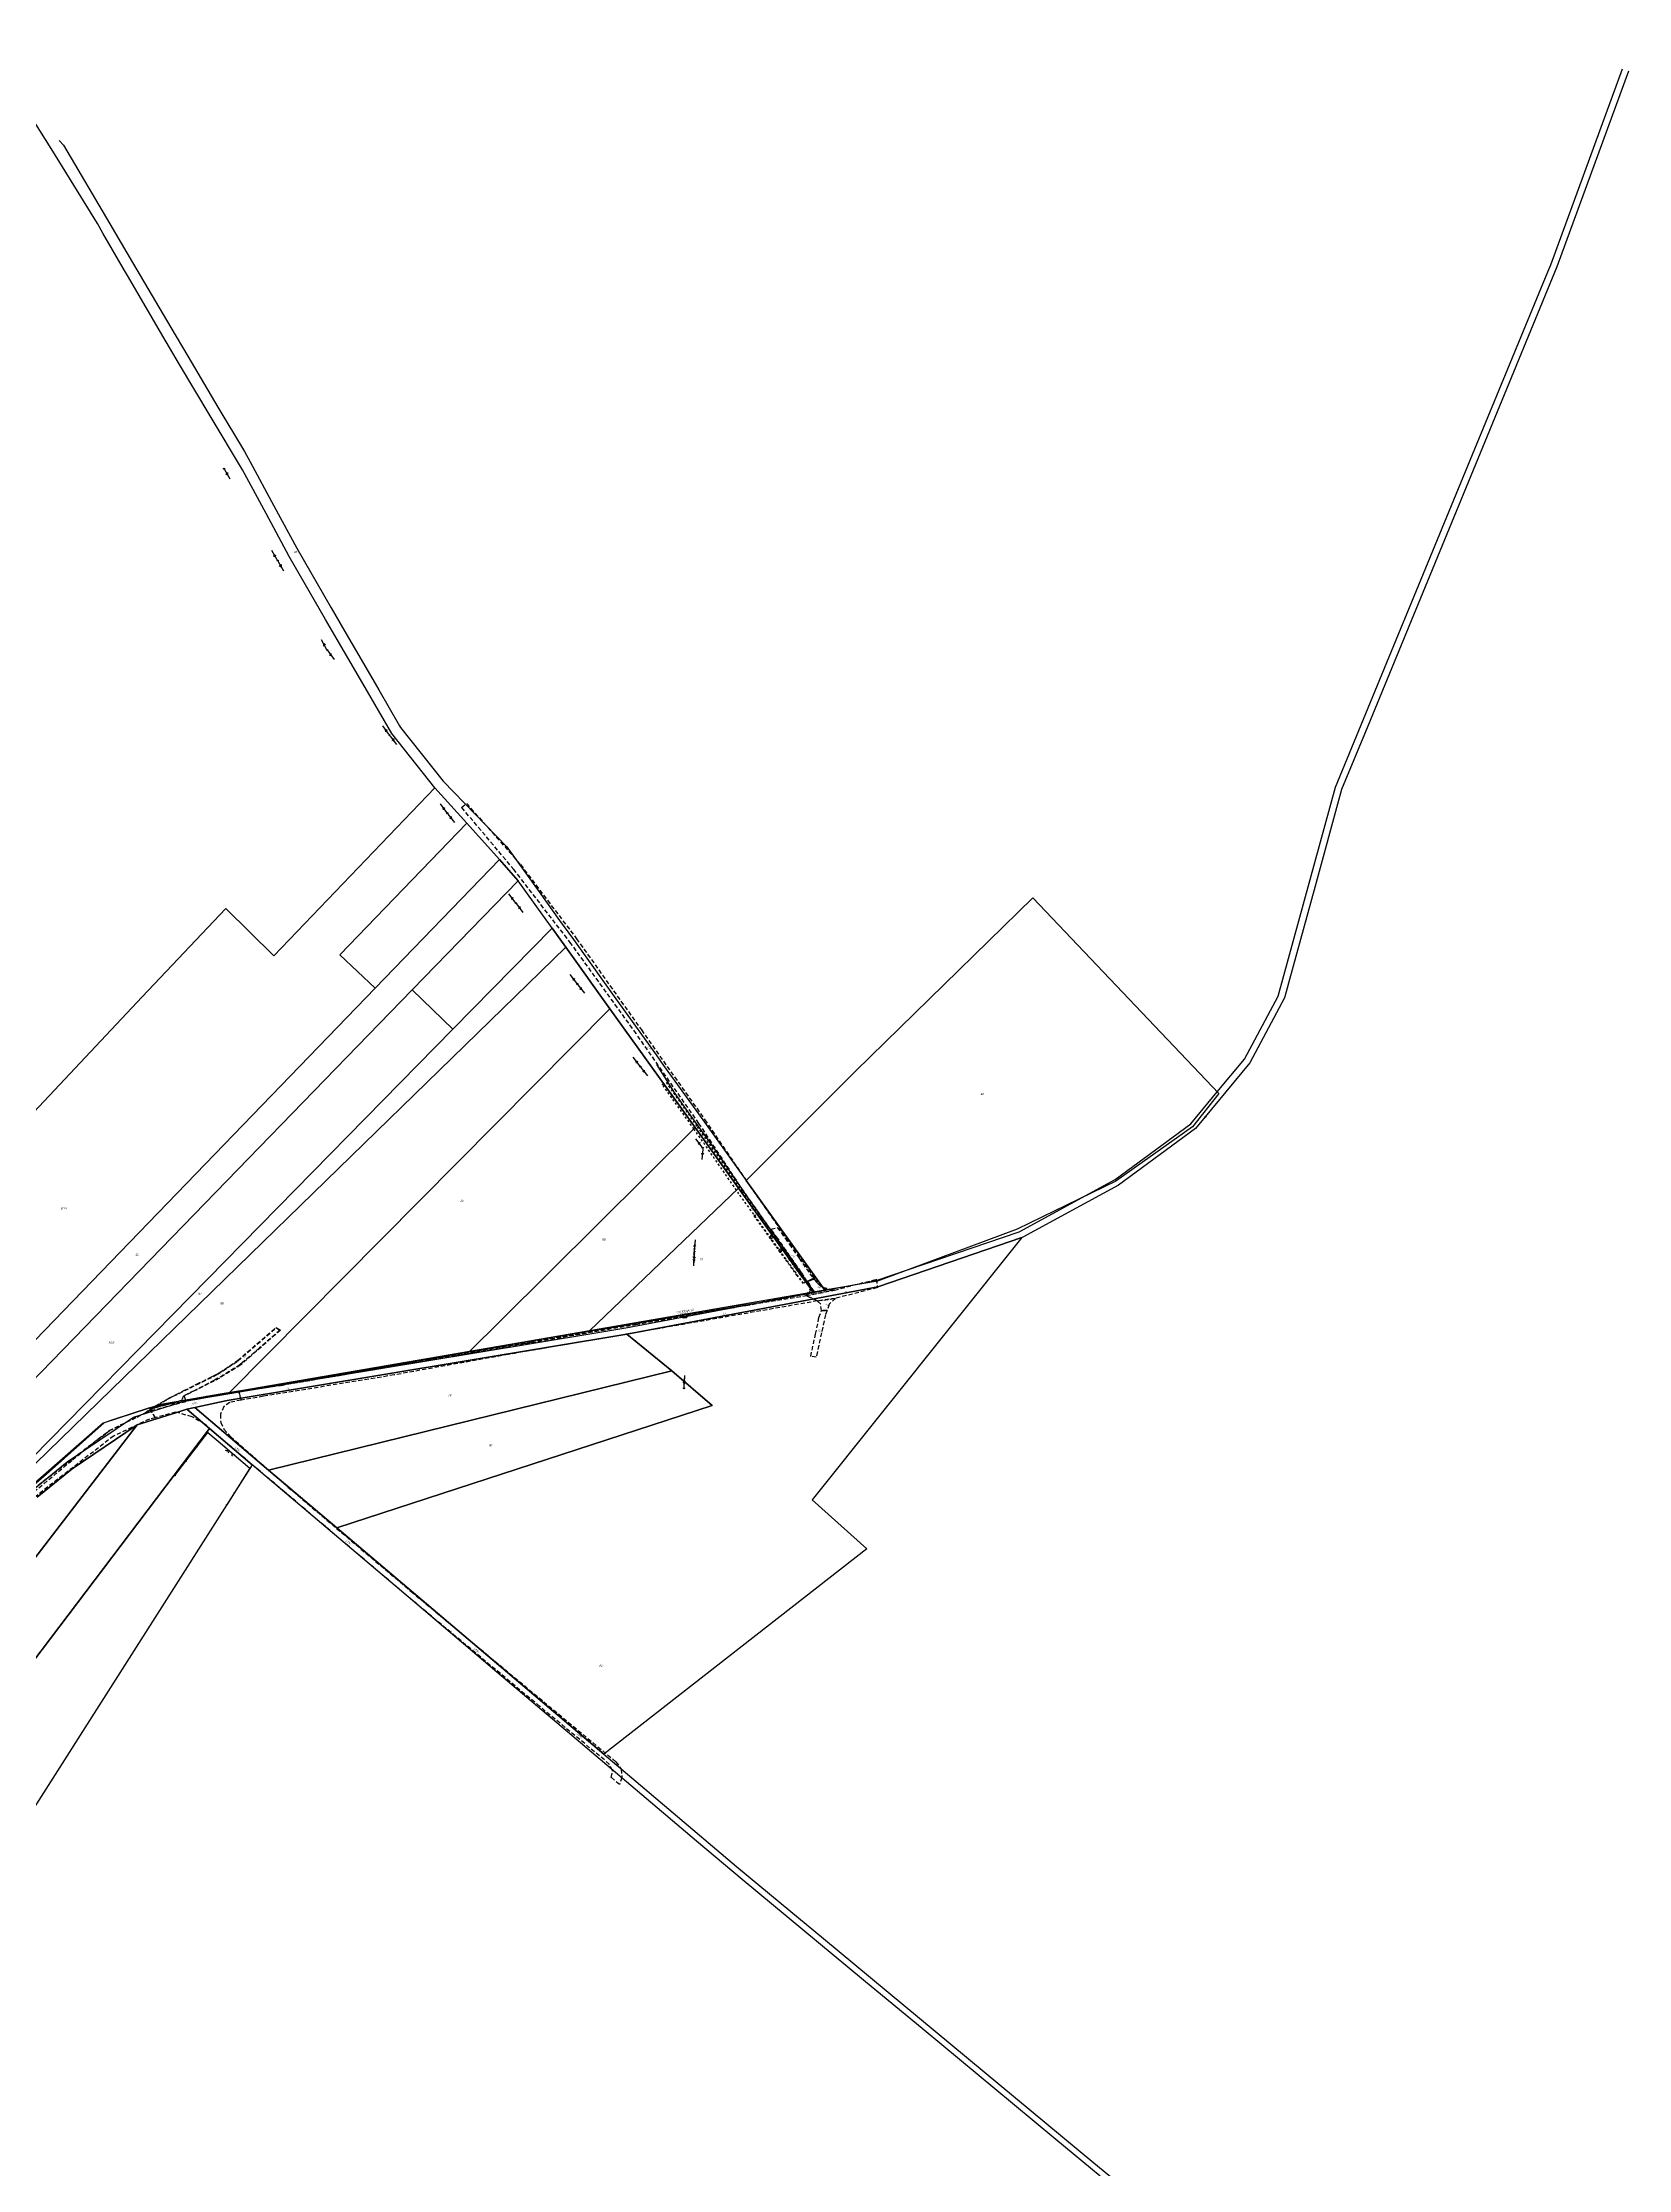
# Model space of a CAD drawing. Header units: metres. Extents: x 7542702 to 7555152, y 5804026 to 5815503.
# Drawn here: x 7548243 to 7548986, y 5806899 to 5807897 of the extents above; entities that cross this region are included whole.
import ezdxf
from ezdxf.enums import TextEntityAlignment as Align

# ---------------------------------------------------------------- set-up
doc = ezdxf.new("R2010")
doc.units = ezdxf.units.M
for name, pattern in [('4001', [0]), ('4002', [2, 1, -1]), ('4003', [3, 2, -1])]:
    doc.linetypes.add(name, pattern=pattern)
doc.layers.add('_STUDNIA_PROJEKTOWANA', color=30, linetype='Continuous', lineweight=30)
for name, color, linetype in [('Drogi', 135, 'Continuous'), ('Dzialki', 165, 'Continuous'), ('Linie_napowietrzne', 184, 'Continuous'), ('Ogrodzenia', 184, 'Continuous'), ('Projekty', 252, 'Continuous'), ('Roslinnosc', 104, 'Continuous'), ('SYSTEM', 250, 'Continuous'), ('Uz_Telekomunikacja', 252, 'Continuous'), ('Wody', 184, 'Continuous')]:
    doc.layers.add(name, color=color, linetype=linetype)
doc.styles.add('DYN_DIM', font='arial.ttf')
doc.styles.get("Standard").update_dxf_attribs({"font": 'arial.ttf'})

# ---------------------------------------------------------------- blocks, each defined once
blk = doc.blocks.new('1422')
at = {"layer": 'Roslinnosc', "color": 104, "linetype": 'Continuous'}
blk.add_circle((0, 0), 0.1, dxfattribs=at)
for centre, start, end in [((-0.71, 0.23), 102.5, 221.75), ((0, 0.75), 30.19, 149.77), ((0.71, 0.23), 318.3, 77.49), ((-0.44, -0.61), 174.33, 293.45), ((0.44, -0.61), 246.24, 5.74)]:
    blk.add_arc(centre, 0.75, start, end, dxfattribs=at)
blk = doc.blocks.new('1366')
at = {"layer": 'Linie_napowietrzne', "color": 184, "linetype": 'Continuous'}
for p, q in [((-1, 4.8), (0, 6.5)), ((0, 1), (0, 11)), ((1, 4.8), (0, 6.5))]:
    blk.add_line(p, q, dxfattribs=at)
blk = doc.blocks.new('1361')
at = {"layer": 'Linie_napowietrzne', "color": 184, "linetype": 'Continuous'}
blk.add_circle((0, 0), 0.5, dxfattribs=at)
blk = doc.blocks.new('2361')
at = {"layer": 'Linie_napowietrzne', "color": 184, "linetype": 'Continuous'}
for p, q in [((0, 0.66), (0, 1)), ((0, 0.33), (0, 0.6)), ((0, 0), (0, 0.3))]:
    blk.add_line(p, q, dxfattribs=at)
blk = doc.blocks.new('1756')
at = {"layer": 'Uz_Telekomunikacja', "color": 220, "linetype": 'Continuous'}
for radius in [0.16, 0.08]:
    blk.add_circle((0, 0), radius, dxfattribs=at)
blk = doc.blocks.new('2283')
at = {"layer": 'Ogrodzenia', "color": 184, "linetype": 'Continuous'}
blk.add_line((0, 0), (0, 1), dxfattribs=at)
blk = doc.blocks.new('1283')
at = {"layer": 'Ogrodzenia', "color": 184, "linetype": 'Continuous'}
for centre, start, end in [((0, 2), 270, 0), ((0, -2), 0, 90)]:
    blk.add_arc(centre, 2, start, end, dxfattribs=at)
blk = doc.blocks.new('2284')
at = {"layer": 'Ogrodzenia', "color": 184, "linetype": 'Continuous'}
blk.add_line((0, 0), (0, 1), dxfattribs=at)
blk = doc.blocks.new('1284')
at = {"layer": 'Ogrodzenia', "color": 184, "linetype": 'Continuous'}
blk.add_arc((0, 2), 2, 270, 0, dxfattribs=at)
blk = doc.blocks.new('1281')
at = {"layer": 'Ogrodzenia', "color": 184, "linetype": 'Continuous'}
for radius in [0.16, 0.24, 0.08]:
    blk.add_circle((0, 0), radius, dxfattribs=at)
blk = doc.blocks.new('1047')
at = {"layer": 'SYSTEM', "color": 250, "linetype": 'Continuous'}
blk.add_line((0, 1), (0, 11), dxfattribs=at)
blk = doc.blocks.new('1046')
at = {"layer": 'SYSTEM', "color": 250, "linetype": 'Continuous'}
for p, q in [((-1, 4.8), (0, 6.5)), ((0, 1), (0, 11)), ((1, 4.8), (0, 6.5))]:
    blk.add_line(p, q, dxfattribs=at)
blk = doc.blocks.new('STUDNIA_PROJEKTOWANA')
at = {"layer": '_STUDNIA_PROJEKTOWANA'}
blk.add_lwpolyline([(-0.8, -0.4), (-0.8, 0.4), (0.8, 0.4), (0.8, -0.4)], close=True, dxfattribs=at)
at = {"layer": '_STUDNIA_PROJEKTOWANA', "style": 'DYN_DIM'}
blk.add_text('STUDNIA', height=1, dxfattribs=at).set_placement((-3.45, 2.25))
for tag, flags, p in [('ODC_FUNKCJONALNY', 13, (0, 3.75)), ('TYP', 12, (0, 0.98)), ('DLUGOSC_ZAPASU', 12, (0, -1.68)), ('WSPOLRZEDNE', 12, (0, -4.65)), ('ADRES', 12, (0, -3.33))]:
    blk.add_attdef(tag, text='', height=1, dxfattribs=dict(at, flags=flags)).set_placement(p, align=Align.CENTER)
at = {"layer": '_STUDNIA_PROJEKTOWANA', "style": 'DYN_DIM', "flags": 12}
blk.add_attdef('NUMER', (3.17, 2.25), '', height=1, dxfattribs=at)

msp = doc.modelspace()

# ---------------------------------------------------------------- linework, layer by layer
at = {"layer": 'Drogi', "color": 8, "linetype": '4003'}
for p, q in [((7548439.07, 5807538.61, 135.39), (7548441.44, 5807540.46, 135.42)), ((7548463.58, 5807509.4, 135.81), (7548439.07, 5807538.61, 135.39)), ((7548441.44, 5807540.46, 135.42), (7548466.66, 5807511.75, 135.83)), ((7548466.66, 5807511.75, 135.83), (7548492.96, 5807476.99, 136.45)), ((7548490.35, 5807474.76, 136.48), (7548463.58, 5807509.4, 135.81)), ((7548520.94, 5807432.46, 137.24), (7548490.35, 5807474.76, 136.48)), ((7548492.96, 5807476.99, 136.45), (7548523.38, 5807434.19, 137.25)), ((7548550.37, 5807390.33, 137.71), (7548520.94, 5807432.46, 137.24)), ((7548523.38, 5807434.19, 137.25), (7548553.11, 5807392.03, 137.74)), ((7548553.11, 5807392.03, 137.74), (7548574.13, 5807361.12, 138.11)), ((7548571.28, 5807358.63, 138.11), (7548550.37, 5807390.33, 137.71)), ((7548601.15, 5807316.15, 138.34), (7548571.28, 5807358.63, 138.11)), ((7548574.13, 5807361.12, 138.11), (7548604.42, 5807317.86, 138.32)), ((7548584.13, 5807340.68), (7548587.14, 5807341.49)), ((7548587.14, 5807341.49), (7548590.79, 5807336.44)), ((7548587.39, 5807336.3), (7548584.13, 5807340.68)), ((7548593.08, 5807328.04), (7548587.39, 5807336.3)), ((7548590.79, 5807336.44), (7548592.84, 5807333.5)), ((7548592.84, 5807333.5), (7548597.4, 5807327.02)), ((7548598.36, 5807320.53), (7548593.08, 5807328.04)), ((7548597.4, 5807327.02), (7548602.41, 5807319.76)), ((7548601.15, 5807316.15), (7548598.36, 5807320.53)), ((7548600.73, 5807309.52), (7548602.73, 5807312.55)), ((7548613.92, 5807312.06, 138.41), (7548600.73, 5807309.52, 138.42)), ((7548600.73, 5807309.52), (7548613.92, 5807312.06)), ((7548613.92, 5807312.06), (7548600.73, 5807309.52)), ((7548604.42, 5807317.86, 138.32), (7548601.15, 5807316.15, 138.34)), ((7548601.15, 5807316.15, 138.34), (7548604.42, 5807317.86, 138.32)), ((7548604.5, 5807317.25), (7548601.15, 5807316.15)), ((7548601.15, 5807316.15), (7548604.5, 5807317.25)), ((7548601.24, 5807316.08), (7548601.15, 5807316.15, 138.34)), ((7548602.73, 5807312.55), (7548601.15, 5807316.15)), ((7548601.61, 5807315.75), (7548601.24, 5807316.08)), ((7548601.94, 5807315.37), (7548601.61, 5807315.75)), ((7548602.22, 5807314.96), (7548601.94, 5807315.37)), ((7548602.16, 5807310.89), (7548602.39, 5807311.33)), ((7548602.44, 5807314.51), (7548602.22, 5807314.96)), ((7548602.39, 5807311.33), (7548602.57, 5807311.8)), ((7548602.41, 5807319.76), (7548604.5, 5807317.25)), ((7548602.61, 5807314.04), (7548602.44, 5807314.51)), ((7548602.57, 5807311.8), (7548602.69, 5807312.28)), ((7548602.71, 5807313.55), (7548602.61, 5807314.04)), ((7548602.69, 5807312.28), (7548602.73, 5807312.55, 138.38)), ((7548602.75, 5807313.05), (7548602.71, 5807313.55)), ((7548602.73, 5807312.55, 138.38), (7548602.75, 5807313.05)), ((7548604.42, 5807317.86, 138.32), (7548604.5, 5807317.25, 138.34)), ((7548604.5, 5807317.25, 138.34), (7548604.55, 5807317.17)), ((7548604.5, 5807317.25), (7548608.5, 5807313.43)), ((7548604.55, 5807317.17), (7548604.6, 5807317.09)), ((7548604.6, 5807317.09), (7548604.66, 5807317)), ((7548604.66, 5807317), (7548604.71, 5807316.92)), ((7548604.71, 5807316.92), (7548604.77, 5807316.84)), ((7548604.77, 5807316.84), (7548604.82, 5807316.75)), ((7548604.82, 5807316.75), (7548604.88, 5807316.67)), ((7548604.88, 5807316.67), (7548604.94, 5807316.59)), ((7548604.94, 5807316.59), (7548605, 5807316.51)), ((7548605, 5807316.51), (7548605.06, 5807316.43)), ((7548605.06, 5807316.43), (7548605.12, 5807316.35)), ((7548605.12, 5807316.35), (7548605.18, 5807316.27)), ((7548605.18, 5807316.27), (7548605.24, 5807316.19)), ((7548605.24, 5807316.19), (7548605.3, 5807316.11)), ((7548605.3, 5807316.11), (7548605.37, 5807316.04)), ((7548605.37, 5807316.04), (7548605.43, 5807315.96)), ((7548605.43, 5807315.96), (7548605.5, 5807315.88)), ((7548605.5, 5807315.88), (7548605.56, 5807315.81)), ((7548605.56, 5807315.81), (7548605.63, 5807315.73)), ((7548605.63, 5807315.73), (7548605.69, 5807315.66)), ((7548605.69, 5807315.66), (7548605.76, 5807315.58)), ((7548605.76, 5807315.58), (7548605.83, 5807315.51)), ((7548605.83, 5807315.51), (7548605.9, 5807315.44)), ((7548605.9, 5807315.44), (7548605.97, 5807315.36)), ((7548605.97, 5807315.36), (7548606.04, 5807315.29)), ((7548606.04, 5807315.29), (7548606.11, 5807315.22)), ((7548606.11, 5807315.22), (7548606.18, 5807315.15)), ((7548606.18, 5807315.15), (7548606.25, 5807315.08)), ((7548606.25, 5807315.08), (7548606.32, 5807315.01)), ((7548606.32, 5807315.01), (7548606.4, 5807314.95)), ((7548606.4, 5807314.95), (7548606.47, 5807314.88)), ((7548606.47, 5807314.88), (7548606.54, 5807314.81)), ((7548606.54, 5807314.81), (7548606.62, 5807314.74)), ((7548606.62, 5807314.74), (7548606.7, 5807314.68)), ((7548606.7, 5807314.68), (7548606.77, 5807314.62)), ((7548606.77, 5807314.62), (7548606.85, 5807314.55)), ((7548606.85, 5807314.55), (7548606.93, 5807314.49)), ((7548606.93, 5807314.49), (7548607, 5807314.42)), ((7548607, 5807314.42), (7548607.08, 5807314.36)), ((7548607.08, 5807314.36), (7548607.16, 5807314.3)), ((7548607.16, 5807314.3), (7548607.24, 5807314.24)), ((7548607.24, 5807314.24), (7548607.32, 5807314.18)), ((7548607.32, 5807314.18), (7548607.4, 5807314.12)), ((7548607.4, 5807314.12), (7548607.48, 5807314.06)), ((7548607.48, 5807314.06), (7548607.57, 5807314.01)), ((7548607.57, 5807314.01), (7548607.65, 5807313.95)), ((7548607.65, 5807313.95), (7548607.73, 5807313.9)), ((7548607.73, 5807313.9), (7548607.81, 5807313.84)), ((7548607.81, 5807313.84), (7548607.9, 5807313.78)), ((7548607.9, 5807313.78), (7548607.98, 5807313.73)), ((7548607.98, 5807313.73), (7548608.07, 5807313.68)), ((7548608.07, 5807313.68), (7548608.15, 5807313.63)), ((7548608.15, 5807313.63), (7548608.24, 5807313.58)), ((7548608.24, 5807313.58), (7548608.32, 5807313.52)), ((7548608.32, 5807313.52), (7548608.41, 5807313.48)), ((7548608.41, 5807313.48), (7548608.5, 5807313.43, 138.33)), ((7548608.5, 5807313.43, 138.33), (7548608.54, 5807313.4)), ((7548608.5, 5807313.43), (7548613.92, 5807312.06)), ((7548608.54, 5807313.4), (7548608.63, 5807313.35)), ((7548608.63, 5807313.35), (7548608.72, 5807313.31)), ((7548608.72, 5807313.31), (7548608.81, 5807313.26)), ((7548608.81, 5807313.26), (7548608.9, 5807313.22)), ((7548608.9, 5807313.22), (7548608.99, 5807313.17)), ((7548608.99, 5807313.17), (7548609.08, 5807313.13)), ((7548609.08, 5807313.13), (7548609.17, 5807313.08)), ((7548609.17, 5807313.08), (7548609.26, 5807313.04)), ((7548609.26, 5807313.04), (7548609.35, 5807313)), ((7548609.35, 5807313), (7548609.44, 5807312.96)), ((7548609.44, 5807312.96), (7548609.53, 5807312.92)), ((7548609.53, 5807312.92), (7548609.63, 5807312.88)), ((7548609.63, 5807312.88), (7548609.72, 5807312.84)), ((7548609.72, 5807312.84), (7548609.81, 5807312.81)), ((7548609.81, 5807312.81), (7548609.9, 5807312.77)), ((7548609.9, 5807312.77), (7548610, 5807312.74)), ((7548610, 5807312.74), (7548610.09, 5807312.7)), ((7548610.09, 5807312.7), (7548610.19, 5807312.67)), ((7548610.19, 5807312.67), (7548610.28, 5807312.64)), ((7548610.28, 5807312.64), (7548610.38, 5807312.6)), ((7548610.38, 5807312.6), (7548610.47, 5807312.57)), ((7548610.47, 5807312.57), (7548610.57, 5807312.54)), ((7548610.57, 5807312.54), (7548610.66, 5807312.51)), ((7548610.66, 5807312.51), (7548610.76, 5807312.49)), ((7548610.76, 5807312.49), (7548610.85, 5807312.46)), ((7548610.85, 5807312.46), (7548610.95, 5807312.43)), ((7548610.95, 5807312.43), (7548611.05, 5807312.41)), ((7548611.05, 5807312.41), (7548611.14, 5807312.38)), ((7548611.14, 5807312.38), (7548611.24, 5807312.36)), ((7548611.24, 5807312.36), (7548611.34, 5807312.34)), ((7548611.34, 5807312.34), (7548611.44, 5807312.31)), ((7548611.44, 5807312.31), (7548611.53, 5807312.29)), ((7548611.53, 5807312.29), (7548611.63, 5807312.27)), ((7548611.63, 5807312.27), (7548611.73, 5807312.25)), ((7548611.73, 5807312.25), (7548611.83, 5807312.23)), ((7548611.83, 5807312.23), (7548611.93, 5807312.22)), ((7548611.93, 5807312.22), (7548612.02, 5807312.2)), ((7548612.02, 5807312.2), (7548612.12, 5807312.18)), ((7548612.12, 5807312.18), (7548612.22, 5807312.17)), ((7548612.22, 5807312.17), (7548612.32, 5807312.15)), ((7548612.32, 5807312.15), (7548612.42, 5807312.14)), ((7548612.42, 5807312.14), (7548612.52, 5807312.13)), ((7548612.52, 5807312.13), (7548612.62, 5807312.12)), ((7548612.62, 5807312.12), (7548612.72, 5807312.11)), ((7548612.72, 5807312.11), (7548612.82, 5807312.1)), ((7548612.82, 5807312.1), (7548612.92, 5807312.09)), ((7548612.92, 5807312.09), (7548613.02, 5807312.08)), ((7548613.02, 5807312.08), (7548613.12, 5807312.08)), ((7548613.12, 5807312.08), (7548613.22, 5807312.07)), ((7548613.22, 5807312.07), (7548613.32, 5807312.06)), ((7548613.32, 5807312.06), (7548613.42, 5807312.06)), ((7548613.42, 5807312.06), (7548613.52, 5807312.06)), ((7548613.52, 5807312.06), (7548613.62, 5807312.06)), ((7548613.62, 5807312.06), (7548613.72, 5807312.06)), ((7548613.72, 5807312.06), (7548613.82, 5807312.05)), ((7548613.82, 5807312.05), (7548613.92, 5807312.06, 138.41)), ((7548613.92, 5807312.06), (7548633.51, 5807317.17)), ((7548634.09, 5807313.24), (7548614.5, 5807308.22)), ((7548633.51, 5807317.17), (7548634.09, 5807313.24)), ((7548520.73, 5807295.96), (7548572.43, 5807304.93)), ((7548605.99, 5807307.02), (7548521.05, 5807292.19)), ((7548572.43, 5807304.93), (7548600.73, 5807309.52)), ((7548600.73, 5807309.52, 138.42), (7548601.15, 5807309.79)), ((7548605.99, 5807307.02), (7548600.73, 5807309.52)), ((7548600.73, 5807309.52), (7548605.99, 5807307.02)), ((7548601.15, 5807309.79), (7548601.53, 5807310.11)), ((7548601.53, 5807310.11), (7548601.87, 5807310.48)), ((7548601.87, 5807310.48), (7548602.16, 5807310.89)), ((7548614.5, 5807308.22), (7548605.99, 5807307.02)), ((7548605.99, 5807307.02), (7548614.5, 5807308.22)), ((7548607.49, 5807305.56), (7548605.99, 5807307.02)), ((7548606.67, 5807299.17), (7548607.8, 5807302.46)), ((7548607.8, 5807302.46), (7548607.49, 5807305.56)), ((7548607.8, 5807302.46), (7548610.57, 5807302.48)), ((7548610.57, 5807302.48), (7548607.8, 5807302.46)), ((7548610.57, 5807302.48), (7548609.73, 5807300.54)), ((7548611.4, 5807305.43), (7548610.57, 5807302.48)), ((7548614.5, 5807308.22), (7548611.4, 5807305.43)), ((7548333.96, 5807279.04), (7548351.92, 5807294.49)), ((7548334.1, 5807278.8), (7548352.2, 5807294.44)), ((7548354.17, 5807293.34), (7548335.5, 5807277.04)), ((7548353.88, 5807293.35), (7548344.21, 5807284.95)), ((7548351.92, 5807294.49), (7548353.88, 5807293.35)), ((7548352.2, 5807294.44), (7548354.17, 5807293.34)), ((7548442.43, 5807282.39), (7548520.73, 5807295.96)), ((7548521.05, 5807292.19), (7548460.88, 5807281.89)), ((7548602.81, 5807280.94), (7548605.05, 5807291.38)), ((7548605.05, 5807291.38), (7548606.67, 5807299.17)), ((7548607.89, 5807292.05), (7548605.41, 5807280.68)), ((7548609.73, 5807300.54), (7548607.89, 5807292.05)), ((7548344.21, 5807284.95), (7548336.31, 5807278.08)), ((7548406.63, 5807276.31), (7548442.43, 5807282.39)), ((7548460.88, 5807281.89), (7548407.37, 5807272.28)), ((7548301.15, 5807260.92), (7548324.61, 5807272.58)), ((7548320.5, 5807270.75), (7548322.62, 5807271.79)), ((7548322.62, 5807271.79), (7548324.25, 5807272.62)), ((7548327.39, 5807272.23), (7548323.11, 5807269.76)), ((7548324.25, 5807272.62), (7548325.61, 5807273.46)), ((7548324.61, 5807272.58), (7548334.1, 5807278.8)), ((7548335.5, 5807277.04), (7548325.52, 5807270.79)), ((7548325.61, 5807273.46), (7548327.84, 5807274.91)), ((7548335.1, 5807277.01), (7548327.39, 5807272.23)), ((7548327.84, 5807274.91), (7548333.96, 5807279.04)), ((7548336.31, 5807278.08), (7548335.1, 5807277.01)), ((7548407.37, 5807272.28), (7548346.13, 5807262.25)), ((7548354.05, 5807267.38), (7548406.63, 5807276.31)), ((7548605.41, 5807280.68), (7548602.81, 5807280.94)), ((7548299.84, 5807260.27), (7548301.92, 5807261.5)), ((7548301.92, 5807261.5), (7548304.92, 5807262.96)), ((7548304.92, 5807262.96), (7548308.8, 5807264.91)), ((7548307.58, 5807260.22), (7548325.4, 5807263.28)), ((7548308.68, 5807262.42), (7548307.58, 5807260.22)), ((7548313.56, 5807264.9), (7548308.68, 5807262.42)), ((7548308.8, 5807264.91), (7548314.77, 5807267.95)), ((7548325.52, 5807270.79), (7548308.99, 5807262.39)), ((7548308.99, 5807262.39), (7548309.71, 5807259.74)), ((7548323.11, 5807269.76), (7548313.56, 5807264.9)), ((7548314.77, 5807267.95), (7548320.5, 5807270.75)), ((7548325.4, 5807263.28), (7548334.64, 5807264.59)), ((7548334.64, 5807264.59), (7548354.05, 5807267.38)), ((7548335.63, 5807260.52), (7548334.64, 5807264.59)), ((7548334.64, 5807264.59), (7548335.63, 5807260.52)), ((7548346.13, 5807262.25), (7548335.63, 5807260.52)), ((7548273.72, 5807246.18), (7548290.56, 5807254.47)), ((7548292.64, 5807251.58), (7548275.83, 5807243.62)), ((7548290.56, 5807254.47), (7548292.89, 5807256.3)), ((7548291.43, 5807254.82), (7548301.15, 5807260.92)), ((7548309.71, 5807259.74), (7548291.43, 5807254.82)), ((7548295.39, 5807252.21), (7548292.64, 5807251.58)), ((7548307.58, 5807260.22), (7548292.89, 5807256.3)), ((7548292.89, 5807256.3), (7548307.58, 5807260.22)), ((7548292.89, 5807256.3), (7548297.7, 5807259.03)), ((7548292.89, 5807256.3), (7548295.39, 5807252.21)), ((7548295.39, 5807252.21), (7548292.89, 5807256.3)), ((7548305.01, 5807254.8), (7548295.39, 5807252.21)), ((7548297.7, 5807259.03), (7548299.84, 5807260.27)), ((7548312.61, 5807252.65), (7548305.01, 5807254.8)), ((7548318.78, 5807249.08), (7548312.61, 5807252.65)), ((7548327.5, 5807257.46), (7548325.95, 5807253.82)), ((7548325.95, 5807253.82), (7548326.05, 5807250)), ((7548330.34, 5807259.39), (7548327.5, 5807257.46)), ((7548335.63, 5807260.52), (7548330.34, 5807259.39)), ((7548275.83, 5807243.62), (7548236.98, 5807213.53)), ((7548254.37, 5807231.33), (7548273.72, 5807246.18)), ((7548326.04, 5807242.6), (7548318.78, 5807249.08)), ((7548356.03, 5807217.45), (7548326.04, 5807242.6)), ((7548326.05, 5807250), (7548327.57, 5807246.83)), ((7548327.57, 5807246.83), (7548330.77, 5807243.3)), ((7548330.77, 5807243.3), (7548357.53, 5807219.68)), ((7548235.73, 5807216.88), (7548254.37, 5807231.33)), ((7548413.87, 5807168.32), (7548356.03, 5807217.45)), ((7548357.53, 5807219.68), (7548415.42, 5807170.62)), ((7548475.66, 5807116.79), (7548413.87, 5807168.32)), ((7548415.42, 5807170.62), (7548477.57, 5807118.95)), ((7548508.34, 5807089.7), (7548475.66, 5807116.79)), ((7548477.57, 5807118.95), (7548511.4, 5807090.79)), ((7548509.84, 5807086.72), (7548508.34, 5807089.7)), ((7548509.27, 5807083.45), (7548509.84, 5807086.72)), ((7548513.09, 5807080.1), (7548509.27, 5807083.45)), ((7548511.4, 5807090.79), (7548513.96, 5807087.28)), ((7548514.25, 5807083.38), (7548513.09, 5807080.1)), ((7548513.96, 5807087.28), (7548514.25, 5807083.38))]:
    msp.add_line(p, q, dxfattribs=at)
at = {"layer": 'Dzialki'}
for p, q in [((7548247.4, 5807846.58), (7548215.13, 5807897.48)), ((7548949.94, 5807793.25), (7548983.54, 5807885.1)), ((7548986.35, 5807884.04), (7548952.74, 5807792.16)), ((7548250.22, 5807851.48), (7548252.32, 5807849.31)), ((7548268.2, 5807812.52), (7548247.4, 5807846.58)), ((7548252.32, 5807849.31), (7548274.04, 5807812.43)), ((7548270.84, 5807807.99), (7548268.2, 5807812.52)), ((7548274.04, 5807812.43), (7548284.69, 5807794.33)), ((7548280.99, 5807790.52), (7548270.84, 5807807.99)), ((7548282.83, 5807787.35), (7548280.99, 5807790.52)), ((7548284.69, 5807794.33), (7548302.7, 5807763.74)), ((7548952.74, 5807792.16), (7548864.04, 5807576.73)), ((7548948.57, 5807789.92), (7548949.94, 5807793.25)), ((7548298.85, 5807759.78), (7548282.83, 5807787.35)), ((7548913.25, 5807704.14), (7548948.57, 5807789.92)), ((7548302.7, 5807763.74), (7548310.57, 5807750.38)), ((7548306.78, 5807746.46), (7548298.85, 5807759.78)), ((7548310.57, 5807750.38), (7548324.76, 5807726.37)), ((7548321.16, 5807722.32), (7548306.78, 5807746.46)), ((7548336.26, 5807696.98), (7548321.16, 5807722.32)), ((7548324.76, 5807726.37), (7548337.26, 5807705.54)), ((7548337.26, 5807705.54), (7548339.87, 5807700.71)), ((7548339.87, 5807700.71), (7548350.98, 5807680.15)), ((7548848.98, 5807548.03), (7548913.25, 5807704.14)), ((7548347.31, 5807676.48), (7548336.26, 5807696.98)), ((7548358.16, 5807656.27), (7548347.31, 5807676.48)), ((7548350.98, 5807680.15), (7548361.78, 5807660.16)), ((7548375.27, 5807626.77), (7548358.16, 5807656.27)), ((7548361.78, 5807660.16), (7548377.86, 5807632.27)), ((7548377.86, 5807632.27), (7548384.28, 5807621.2)), ((7548380.71, 5807617.4), (7548375.27, 5807626.77)), ((7548384.28, 5807621.2), (7548400.23, 5807593.72)), ((7548396.63, 5807589.96), (7548380.71, 5807617.4)), ((7548400.23, 5807593.72), (7548409.97, 5807576.92)), ((7548406.29, 5807573.3), (7548396.63, 5807589.96)), ((7548426.44, 5807547.78), (7548406.29, 5807573.3)), ((7548409.97, 5807576.92), (7548410.44, 5807576.12)), ((7548410.44, 5807576.12), (7548430.36, 5807550.88)), ((7548864.04, 5807576.73), (7548851.82, 5807547.06)), ((7548430.36, 5807550.88), (7548460.33, 5807520.04)), ((7548350.92, 5807469), (7548426.44, 5807547.78)), ((7548426.44, 5807547.78), (7548441.51, 5807531.13)), ((7548441.51, 5807531.13), (7548426.44, 5807547.78)), ((7548822.02, 5807449.99), (7548848.98, 5807548.03)), ((7548851.82, 5807547.06), (7548838.91, 5807499.98)), ((7548441.51, 5807531.13), (7548382.01, 5807469.35)), ((7548456.86, 5807514.18), (7548441.51, 5807531.13)), ((7548398.47, 5807453.74), (7548456.86, 5807514.18)), ((7548456.86, 5807514.18), (7548465.56, 5807504.16)), ((7548465.56, 5807504.16), (7548456.86, 5807514.18)), ((7548460.33, 5807520.04), (7548469.09, 5807507.82)), ((7548465.56, 5807504.16), (7548415.88, 5807452.95)), ((7548481.49, 5807481.94), (7548465.56, 5807504.16)), ((7548469.09, 5807507.82), (7548475.4, 5807499.02)), ((7548289.22, 5807449.73), (7548328.47, 5807491.11)), ((7548328.47, 5807491.11), (7548350.92, 5807469)), ((7548475.4, 5807499.02), (7548485.03, 5807485.58)), ((7548623.84, 5807414.83), (7548707.06, 5807496.15)), ((7548707.06, 5807496.15), (7548794.23, 5807404.38)), ((7548838.91, 5807499.98), (7548827.34, 5807457.77)), ((7548434.91, 5807434.49), (7548481.49, 5807481.94)), ((7548481.49, 5807481.94), (7548487.94, 5807472.94)), ((7548487.94, 5807472.94), (7548481.49, 5807481.94)), ((7548485.03, 5807485.58), (7548491.51, 5807476.54)), ((7548144.82, 5807138.92), (7548487.94, 5807472.94)), ((7548487.94, 5807472.94), (7548144.82, 5807138.92)), ((7548487.94, 5807472.94), (7548508.65, 5807444.04)), ((7548508.65, 5807444.04), (7548487.94, 5807472.94)), ((7548491.51, 5807476.54), (7548512.22, 5807447.64)), ((7548382.01, 5807469.35), (7548398.47, 5807453.74)), ((7548108.1, 5807153.21), (7548398.47, 5807453.74)), ((7548398.47, 5807453.74), (7548108.1, 5807153.21)), ((7548115.2, 5807143.08), (7548415.88, 5807452.95)), ((7548415.88, 5807452.95), (7548115.2, 5807143.08)), ((7548415.88, 5807452.95), (7548434.91, 5807434.49)), ((7548825.8, 5807452.1), (7548824.98, 5807449.17)), ((7548827.34, 5807457.77), (7548825.8, 5807452.1)), ((7548214.49, 5807370.18), (7548289.22, 5807449.73)), ((7548508.65, 5807444.04), (7548329.96, 5807263.86)), ((7548329.96, 5807263.86), (7548508.65, 5807444.04)), ((7548508.65, 5807444.04), (7548548.57, 5807388.35)), ((7548548.57, 5807388.35), (7548508.65, 5807444.04)), ((7548512.22, 5807447.64), (7548530.29, 5807422.43)), ((7548806.27, 5807420.44), (7548822.02, 5807449.99)), ((7548824.98, 5807449.17), (7548808.78, 5807418.75)), ((7548434.91, 5807434.49), (7548144.82, 5807138.92)), ((7548144.82, 5807138.92), (7548434.91, 5807434.49)), ((7548530.29, 5807422.43), (7548533.83, 5807417.49)), ((7548533.83, 5807417.49), (7548552.15, 5807391.93)), ((7548572.52, 5807363.52), (7548623.84, 5807414.83)), ((7548808.78, 5807418.75), (7548783.22, 5807387.96)), ((7548793.51, 5807405.06), (7548806.27, 5807420.44)), ((7548781.15, 5807390.16), (7548793.51, 5807405.06)), ((7548794.23, 5807404.38), (7548781.8, 5807388.75)), ((7548552.15, 5807391.93), (7548572.52, 5807363.52)), ((7548457.43, 5807297.89), (7548548.57, 5807388.35)), ((7548548.57, 5807388.35), (7548457.43, 5807297.89)), ((7548548.57, 5807388.35), (7548568.9, 5807359.99)), ((7548568.9, 5807359.99), (7548548.57, 5807388.35)), ((7548745.54, 5807363.94), (7548781.15, 5807390.16)), ((7548781.8, 5807388.75), (7548745.97, 5807363.19)), ((7548783.22, 5807387.96), (7548747.15, 5807361.4)), ((7548609.45, 5807312), (7548572.52, 5807363.52)), ((7548572.52, 5807363.52), (7548609.45, 5807312)), ((7548745.97, 5807363.19), (7548699.67, 5807340.72)), ((7548700.63, 5807339.48), (7548745.54, 5807363.94)), ((7548747.15, 5807361.4), (7548702.29, 5807336.97)), ((7548568.9, 5807359.99), (7548499.11, 5807293)), ((7548499.11, 5807293), (7548568.9, 5807359.99)), ((7548568.9, 5807359.99), (7548603.97, 5807311.06)), ((7548603.97, 5807311.06), (7548568.9, 5807359.99)), ((7548701.84, 5807336.72), (7548603.48, 5807213.65)), ((7548633.46, 5807316.57), (7548700.63, 5807339.48)), ((7548699.67, 5807340.72), (7548634.09, 5807316.24)), ((7548634.23, 5807313.66), (7548701.84, 5807336.72)), ((7548701.84, 5807336.72), (7548634.23, 5807313.66)), ((7548702.29, 5807336.97), (7548701.84, 5807336.72)), ((7548516.55, 5807291.36), (7548634.23, 5807313.66)), ((7548634.23, 5807313.66), (7548516.55, 5807291.36)), ((7548601.27, 5807310.47), (7548606.54, 5807311.46)), ((7548609.45, 5807312), (7548603.97, 5807311.06)), ((7548606.54, 5807311.46), (7548633.46, 5807316.57)), ((7548634.09, 5807316.24), (7548609.45, 5807312)), ((7548603.97, 5807311.06), (7548499.11, 5807293)), ((7548516.02, 5807294.31), (7548601.27, 5807310.47)), ((7548329.07, 5807260.29), (7548516.55, 5807291.36)), ((7548516.55, 5807291.36), (7548329.07, 5807260.29)), ((7548442.74, 5807283.29), (7548457.43, 5807297.89)), ((7548457.43, 5807297.89), (7548442.74, 5807283.29)), ((7548499.11, 5807293), (7548442.74, 5807283.29)), ((7548445.4, 5807282.61), (7548502.01, 5807291.97)), ((7548502.01, 5807291.97), (7548516.02, 5807294.31)), ((7548516.55, 5807291.36), (7548537.6, 5807274.22)), ((7548537.6, 5807274.22), (7548516.55, 5807291.36)), ((7548442.74, 5807283.29), (7548329.96, 5807263.86)), ((7548334.89, 5807264.3), (7548445.4, 5807282.61)), ((7548537.6, 5807274.22), (7548348.53, 5807227.56)), ((7548348.53, 5807227.56), (7548537.6, 5807274.22)), ((7548537.6, 5807274.22), (7548556.6, 5807257.94)), ((7548556.6, 5807257.94), (7548537.6, 5807274.22)), ((7548329.96, 5807263.86), (7548297.87, 5807258.34)), ((7548308.97, 5807259.96), (7548328.5, 5807263.24)), ((7548328.5, 5807263.24), (7548334.89, 5807264.3)), ((7548254.03, 5807231.51), (7548285.13, 5807252.45)), ((7548297.87, 5807258.34), (7548270.91, 5807249.69)), ((7548285.13, 5807252.45), (7548308.97, 5807259.96)), ((7548286.88, 5807248.81), (7548305.5, 5807254.68)), ((7548305.5, 5807254.68), (7548286.88, 5807248.81)), ((7548305.5, 5807254.68), (7548310.17, 5807256.15)), ((7548310.17, 5807256.15), (7548305.5, 5807254.68)), ((7548310.17, 5807256.15), (7548313.86, 5807256.96)), ((7548313.86, 5807256.96), (7548310.17, 5807256.15)), ((7548320.86, 5807247.1), (7548310.17, 5807256.15)), ((7548310.17, 5807256.15), (7548320.86, 5807247.1)), ((7548313.86, 5807256.96), (7548329.07, 5807260.29)), ((7548329.07, 5807260.29), (7548313.86, 5807256.96)), ((7548348.53, 5807227.56), (7548313.86, 5807256.96)), ((7548313.86, 5807256.96), (7548348.53, 5807227.56)), ((7548556.6, 5807257.94), (7548380.47, 5807200.47)), ((7548380.47, 5807200.47), (7548556.6, 5807257.94)), ((7548286.88, 5807248.81), (7548061.63, 5806955.78)), ((7548061.63, 5806955.78), (7548286.88, 5807248.81)), ((7548085.06, 5806936.2), (7548320.86, 5807247.1)), ((7548320.86, 5807247.1), (7548085.06, 5806936.2)), ((7548270.91, 5807249.69), (7548144.82, 5807138.92)), ((7548256.42, 5807228.29), (7548286.88, 5807248.81)), ((7548286.88, 5807248.81), (7548256.42, 5807228.29)), ((7548320.86, 5807247.1), (7548340.84, 5807230.15)), ((7548340.84, 5807230.15), (7548320.86, 5807247.1)), ((7548197.12, 5807185.03), (7548254.03, 5807231.51)), ((7548340.84, 5807230.15), (7548228.71, 5807053.84)), ((7548240.03, 5807214.91), (7548256.42, 5807228.29)), ((7548256.42, 5807228.29), (7548240.03, 5807214.91)), ((7548418.03, 5807164.68), (7548340.84, 5807230.15)), ((7548380.47, 5807200.47), (7548348.53, 5807227.56)), ((7548348.53, 5807227.56), (7548380.47, 5807200.47)), ((7548603.48, 5807213.65), (7548629.15, 5807190.73)), ((7548505.69, 5807094.41), (7548380.47, 5807200.47)), ((7548380.47, 5807200.47), (7548505.69, 5807094.41)), ((7548629.15, 5807190.73), (7548505.69, 5807094.41)), ((7548455.63, 5807132.79), (7548418.03, 5807164.68)), ((7548474.67, 5807116.69), (7548455.63, 5807132.79)), ((7548492.77, 5807101.31), (7548474.67, 5807116.69)), ((7548549.29, 5807053.52), (7548492.77, 5807101.31)), ((7548505.69, 5807094.41), (7548520.93, 5807081.53)), ((7548520.93, 5807081.53), (7548536.23, 5807068.6)), ((7548536.23, 5807068.6), (7548568.05, 5807041.64)), ((7548570.68, 5807035.48), (7548549.29, 5807053.52)), ((7548568.05, 5807041.64), (7548588.87, 5807024.3)), ((7548627.51, 5806988.37), (7548570.68, 5807035.48)), ((7548588.87, 5807024.3), (7548608.81, 5807007.77)), ((7548608.81, 5807007.77), (7548698.85, 5806933.11)), ((7548655.97, 5806964.77), (7548627.51, 5806988.37)), ((7548697.46, 5806930.37), (7548655.97, 5806964.77)), ((7548698.85, 5806933.11), (7548735.64, 5806902.61)), ((7548717.72, 5806913.57), (7548697.46, 5806930.37)), ((7548738.5, 5806896.34), (7548717.72, 5806913.57)), ((7548735.64, 5806902.61), (7548760.27, 5806882.19))]:
    msp.add_line(p, q, dxfattribs=at)
at = {"layer": 'Ogrodzenia', "color": 184, "linetype": '4001'}
for p, q in [((7548304.57, 5807225.07), (7548320, 5807245.29)), ((7548320, 5807245.29), (7548327.77, 5807238.71)), ((7548332.44, 5807234.78), (7548339.77, 5807228.47)), ((7548339.77, 5807228.47), (7548328.91, 5807211.34))]:
    msp.add_line(p, q, dxfattribs=at)
at = {"layer": 'Projekty', "linetype": '4003'}
for p, q in [((7548595.71, 5807323.65), (7548584.05, 5807340.09)), ((7548604.58, 5807311.22), (7548595.71, 5807323.65)), ((7548471.64, 5807287.69), (7548549.93, 5807301.55)), ((7548549.93, 5807301.55), (7548576.4, 5807305.95)), ((7548576.4, 5807305.95), (7548604.58, 5807311.22)), ((7548422.55, 5807279.29), (7548471.64, 5807287.69)), ((7548365.44, 5807269.61), (7548404.2, 5807276.21)), ((7548404.2, 5807276.21), (7548422.55, 5807279.29)), ((7548310.1, 5807260.11), (7548332.16, 5807263.96)), ((7548332.16, 5807263.96), (7548365.44, 5807269.61)), ((7548273.84, 5807246.17), (7548286.82, 5807252.53)), ((7548286.82, 5807252.53), (7548296.71, 5807257.57)), ((7548296.71, 5807257.57), (7548310.1, 5807260.11)), ((7548263.31, 5807237.91), (7548273.84, 5807246.17)), ((7548236.19, 5807215.51), (7548256.51, 5807232.37)), ((7548256.51, 5807232.37), (7548263.31, 5807237.91))]:
    msp.add_line(p, q, dxfattribs=at)
at = {"layer": 'Uz_Telekomunikacja', "linetype": '4001'}
for p, q in [((7548530.46, 5807417.97, 136.17), (7548538.81, 5807404.75, 136.37)), ((7548538.81, 5807404.75, 136.37), (7548544.16, 5807396.93, 136.47)), ((7548544.16, 5807396.93, 136.47), (7548557.04, 5807379.09, 136.77)), ((7548557.04, 5807379.09, 136.77), (7548572.88, 5807356.02, 137.07)), ((7548572.88, 5807356.02, 137.07), (7548593.6, 5807326.76, 137.27)), ((7548593.6, 5807326.76, 137.27), (7548601.98, 5807314.54, 137.27)), ((7548601.98, 5807314.54, 137.27), (7548603.91, 5807311.84, 137.17)), ((7548603.91, 5807311.84, 137.17), (7548604.08, 5807310.74, 137.17)), ((7548584.45, 5807307.1, 137.07), (7548482.98, 5807289.95, 137.17)), ((7548604.08, 5807310.74, 137.17), (7548584.45, 5807307.1, 137.07)), ((7548482.98, 5807289.95, 137.17), (7548388.32, 5807273.36, 136.67)), ((7548388.32, 5807273.36, 136.67), (7548325.75, 5807263.2, 136.57)), ((7548325.75, 5807263.2, 136.57), (7548307.03, 5807260, 136.27)), ((7548292.59, 5807256.89, 136.27), (7548274.94, 5807251.05, 136.37)), ((7548307.03, 5807260, 136.27), (7548292.59, 5807256.89, 136.27)), ((7548271.34, 5807249.76, 136.37), (7548244.24, 5807225.61, 135.97)), ((7548274.94, 5807251.05, 136.37), (7548271.34, 5807249.76, 136.37)), ((7548244.24, 5807225.61, 135.97), (7548207.69, 5807194.12, 135.17))]:
    msp.add_line(p, q, dxfattribs=at)
at = {"layer": 'Wody', "color": 184, "linetype": '4002'}
for points in [[(7548599.45, 5807315.25, 138.26), (7548569.13, 5807357.3, 137.98), (7548548.05, 5807387.72, 137.43), (7548533.16, 5807408.6, 137.43), (7548534.98, 5807409.53, 137.32), (7548549.48, 5807388.81, 137.56), (7548570.72, 5807358.32, 138.08), (7548600.43, 5807315.98, 138.34), (7548599.45, 5807315.25, 138.26)], [(7548600.43, 5807315.98, 0), (7548599.45, 5807315.25, 0), (7548596.43, 5807318.99, 0), (7548590.86, 5807326.74, 0), (7548585.01, 5807334.79, 0), (7548576.06, 5807347.26, 0), (7548577.93, 5807347.63, 0), (7548587.89, 5807333.39, 0), (7548593.73, 5807324.99, 0), (7548598.19, 5807318.75, 0), (7548600.43, 5807315.98, 0)]]:
    msp.add_polyline3d(points, dxfattribs=at)

# ---------------------------------------------------------------- block references
at = {"layer": '_STUDNIA_PROJEKTOWANA'}
ref = msp.add_blockref('STUDNIA_PROJEKTOWANA', (7548543.72, 5807299.41), dxfattribs=dict(at, rotation=9.140529597565667))
ref.add_attrib('TYP', 'SKR-1', dxfattribs={"layer": '0', "color": 0, "height": 1, "rotation": 9.14053, "style": 'DYN_DIM', "flags": 12}).set_placement((7548543.57, 5807300.38), align=Align.CENTER)
ref.add_attrib('NUMER', '12', (7548546.5, 5807302.14), dxfattribs={"layer": '0', "color": 0, "height": 1, "rotation": 9.14053, "style": 'DYN_DIM', "flags": 12})
at = {"layer": 'Linie_napowietrzne', "color": 184}
for name, p, xscale, yscale, zscale, rotation in [('1361', (7548327.6, 5807697.5), 0.5, 0.5, 0.5, 30.30679600000002), ('1361', (7548327.6, 5807697.5), 0.5, 0.5, 0.5, 30.30679600000002), ('1366', (7548327.6, 5807697.5), 0.5, 0.5, 0.5, 210.306796), ('1366', (7548327.6, 5807697.5), 0.5, 0.5, 0.5, 210.306796), ('1366', (7548352.81, 5807654.37), 0.5, 0.5, 0.5, 30.30679600000002), ('1366', (7548352.81, 5807654.37), 0.5, 0.5, 0.5, 30.30679600000002), ('1361', (7548352.81, 5807654.37), 0.5, 0.5, 0.5, 28.92559899999998), ('1361', (7548352.81, 5807654.37), 0.5, 0.5, 0.5, 30.30679600000002), ('1361', (7548352.81, 5807654.37), 0.5, 0.5, 0.5, 28.92559899999998), ('1361', (7548352.81, 5807654.37), 0.5, 0.5, 0.5, 30.30679600000002), ('1366', (7548352.81, 5807654.37), 0.5, 0.5, 0.5, 208.9255989999998), ('1366', (7548352.81, 5807654.37), 0.4999999999999998, 0.4999999999999998, 0.4999999999999998, 208.9255989999997), ('1366', (7548375.97, 5807612.46), 0.5, 0.5, 0.5, 28.92559899999998), ('1366', (7548375.97, 5807612.46), 0.5, 0.5, 0.5, 28.92559899999998), ('1361', (7548375.97, 5807612.46), 0.5, 0.5, 0.5, 36.25508000000002), ('1361', (7548375.97, 5807612.46), 0.5, 0.5, 0.5, 36.25508000000002), ('1361', (7548375.97, 5807612.46), 0.5, 0.5, 0.5, 28.92559899999998), ('1361', (7548375.97, 5807612.46), 0.5, 0.5, 0.5, 28.92559899999998), ('1366', (7548375.97, 5807612.46), 0.4999999999999999, 0.4999999999999999, 0.4999999999999999, 216.2550799999999), ('1366', (7548375.97, 5807612.46), 0.4999999999999998, 0.4999999999999998, 0.4999999999999998, 216.2550799999998), ('1366', (7548405.29, 5807572.48), 0.5, 0.5, 0.5, 36.25508000000002), ('1366', (7548405.29, 5807572.48), 0.5, 0.5, 0.5, 36.25508000000002), ('1361', (7548405.29, 5807572.48), 0.5, 0.5, 0.5, 36.469674), ('1361', (7548405.29, 5807572.48), 0.5, 0.5, 0.5, 36.25508000000002), ('1361', (7548405.29, 5807572.48), 0.5, 0.5, 0.5, 36.469674), ('1361', (7548405.29, 5807572.48), 0.5, 0.5, 0.5, 36.25508000000002), ('1366', (7548405.29, 5807572.48), 0.5, 0.5, 0.5, 216.469674), ('1366', (7548405.29, 5807572.48), 0.5, 0.5, 0.5, 216.469674), ('1366', (7548432.35, 5807535.87), 0.5, 0.5, 0.5, 36.469674), ('1366', (7548432.35, 5807535.87), 0.5, 0.5, 0.5, 36.469674), ('1361', (7548432.35, 5807535.87), 0.4999999999999998, 0.4999999999999998, 0.4999999999999998, 37.35839199999999), ('1361', (7548432.35, 5807535.87), 0.5, 0.5, 0.5, 36.469674), ('1361', (7548432.35, 5807535.87), 0.4999999999999998, 0.4999999999999998, 0.4999999999999998, 37.35839199999999), ('1361', (7548432.35, 5807535.87), 0.5, 0.5, 0.5, 36.469674), ('1366', (7548432.35, 5807535.87), 0.5, 0.5, 0.5, 217.358392), ('1366', (7548432.35, 5807535.87), 0.5, 0.5, 0.5, 217.358392), ('1366', (7548464.52, 5807493.73), 0.4999999999999998, 0.4999999999999998, 0.4999999999999998, 37.35839199999999), ('1366', (7548464.52, 5807493.73), 0.4999999999999998, 0.4999999999999998, 0.4999999999999998, 37.35839199999999), ('1361', (7548464.52, 5807493.73), 0.5, 0.5, 0.5, 37.17744599999997), ('1361', (7548464.52, 5807493.73), 0.4999999999999998, 0.4999999999999998, 0.4999999999999998, 37.35839199999999), ('1361', (7548464.52, 5807493.73), 0.5, 0.5, 0.5, 37.17744599999997), ('1361', (7548464.52, 5807493.73), 0.4999999999999998, 0.4999999999999998, 0.4999999999999998, 37.35839199999999), ('1366', (7548464.52, 5807493.73), 0.5, 0.5, 0.5, 217.177446), ('1366', (7548464.52, 5807493.73), 0.5, 0.5, 0.5, 217.177446), ('1366', (7548493.34, 5807455.73), 0.5, 0.5, 0.5, 37.17744599999997), ('1366', (7548493.34, 5807455.73), 0.5, 0.5, 0.5, 37.17744599999997), ('1361', (7548493.34, 5807455.73), 0.5, 0.5, 0.5, 37.314188), ('1361', (7548493.34, 5807455.73), 0.5, 0.5, 0.5, 37.17744599999997), ('1361', (7548493.34, 5807455.73), 0.5, 0.5, 0.5, 37.314188), ('1361', (7548493.34, 5807455.73), 0.5, 0.5, 0.5, 37.17744599999997), ('1366', (7548493.34, 5807455.73), 0.5, 0.5, 0.5, 217.314188), ('1366', (7548493.34, 5807455.73), 0.5, 0.5, 0.5, 217.314188), ('1366', (7548522.89, 5807416.96), 0.5, 0.5, 0.5, 37.314188), ('1366', (7548522.89, 5807416.96), 0.5, 0.5, 0.5, 37.314188), ('1361', (7548522.89, 5807416.96), 0.5, 0.5, 0.5, 37.51270699999998), ('1361', (7548522.89, 5807416.96), 0.5, 0.5, 0.5, 37.314188), ('1361', (7548522.89, 5807416.96), 0.5, 0.5, 0.5, 37.51270699999998), ('1361', (7548522.89, 5807416.96), 0.5, 0.5, 0.5, 37.314188), ('1366', (7548522.89, 5807416.96), 0.4999999999999999, 0.4999999999999999, 0.4999999999999999, 217.5127069999999), ('1366', (7548522.89, 5807416.96), 0.4999999999999999, 0.4999999999999999, 0.4999999999999999, 217.5127069999999), ('1366', (7548552.2, 5807378.78), 0.5, 0.5, 0.5, 37.51270699999998), ('1366', (7548552.2, 5807378.78), 0.5, 0.5, 0.5, 37.51270699999998), ('1366', (7548552.2, 5807378.78), 0.5, 0.5, 0.5, 175.341746), ('1366', (7548552.2, 5807378.78), 0.5, 0.5, 0.5, 175.341746), ('1361', (7548552.2, 5807378.78), 0.5, 0.5, 0.5, 37.51270699999998), ('1361', (7548552.2, 5807378.78), 0.5, 0.5, 0.5, 37.51270699999998), ('1361', (7548552.2, 5807378.78), 0.4999999999999996, 0.4999999999999996, 0.4999999999999996, 355.341746), ('1361', (7548552.2, 5807378.78), 0.4999999999999993, 0.4999999999999993, 0.4999999999999993, 355.341746), ('1366', (7548548.24, 5807330.18), 0.4999999999999996, 0.4999999999999996, 0.4999999999999996, 355.341746), ('1366', (7548548.24, 5807330.18), 0.4999999999999993, 0.4999999999999993, 0.4999999999999993, 355.341746), ('1046', (7548548.18, 5807328.92), 0.5, 0.5, 0.5, 175.584657), ('1366', (7548548.24, 5807330.18), 0.4999999999999996, 0.4999999999999996, 0.4999999999999996, 175.640911), ('1366', (7548548.24, 5807330.18), 0.4999999999999993, 0.4999999999999993, 0.4999999999999993, 175.640911), ('1047', (7548548.18, 5807328.92), 0.5, 0.5, 0.5, 175.584657), ('1361', (7548548.24, 5807330.18), 0.5, 0.5, 0.5, 355.6409110000001), ('1361', (7548548.24, 5807330.18), 0.4999999999999996, 0.4999999999999996, 0.4999999999999996, 355.341746), ('1361', (7548548.24, 5807330.18), 0.5, 0.5, 0.5, 355.6409110000001), ('1361', (7548548.24, 5807330.18), 0.4999999999999993, 0.4999999999999993, 0.4999999999999993, 355.341746), ('1366', (7548543.35, 5807266.03), 0.5, 0.5, 0.5, 355.6409110000001), ('1366', (7548543.35, 5807266.03), 0.5, 0.5, 0.5, 355.6409110000001), ('1046', (7548543.37, 5807266.51), 0.5, 0.5, 0.5, 355.584657), ('1047', (7548543.37, 5807266.51), 0.5, 0.5, 0.5, 355.584657), ('1361', (7548543.35, 5807266.03), 0.5, 0.5, 0.5, 355.6409110000001), ('1361', (7548543.35, 5807266.03), 0.5, 0.5, 0.5, 355.6409110000001)]:
    msp.add_blockref(name, p, dxfattribs=dict(at, xscale=xscale, yscale=yscale, zscale=zscale, rotation=rotation))
at = {"layer": 'Linie_napowietrzne', "color": 184, "xscale": 0.5, "yscale": 0.5, "zscale": 0.5}
for p in [(7548548.32, 5807331.4), (7548548.32, 5807331.4), (7548548.15, 5807328.91), (7548548.15, 5807328.91)]:
    msp.add_blockref('1361', p, dxfattribs=at)
at = {"layer": 'Linie_napowietrzne', "color": 184, "xscale": 0.5, "yscale": 2.495796, "rotation": 356.094301}
msp.add_blockref('2361', (7548548.15, 5807328.91), dxfattribs=at)
msp.add_blockref('2361', (7548548.15, 5807328.91), dxfattribs=at)
at = {"layer": 'Ogrodzenia', "color": 184, "xscale": 0.5, "yscale": 0.5, "zscale": 0.5}
for p in [(7548320, 5807245.29), (7548320, 5807245.29), (7548309.71, 5807231.81), (7548314.86, 5807238.55), (7548327.77, 5807238.71), (7548332.44, 5807234.78), (7548304.57, 5807225.07), (7548336.15, 5807222.76), (7548339.77, 5807228.47), (7548339.77, 5807228.47), (7548328.91, 5807211.34), (7548332.53, 5807217.05)]:
    msp.add_blockref('1281', p, dxfattribs=at)
at = {"layer": 'Ogrodzenia', "color": 184, "xscale": 0.5}
for name, p, yscale, rotation in [('2283', (7548327.77, 5807238.71), 4.841095, 230.02774), ('2284', (7548331.48, 5807235.6), 1.262537, 229.497152)]:
    msp.add_blockref(name, p, dxfattribs=dict(at, yscale=yscale, rotation=rotation))
at = {"layer": 'Ogrodzenia', "color": 184, "xscale": 0.5, "yscale": 0.5, "zscale": 0.5}
for name, p, rotation in [('1283', (7548329.62, 5807237.16), 230.02774), ('1284', (7548331.48, 5807235.6), 229.497152)]:
    msp.add_blockref(name, p, dxfattribs=dict(at, rotation=rotation))
at = {"layer": 'Roslinnosc', "color": 104, "xscale": 0.5, "yscale": 0.5, "zscale": 0.5}
for p in [(7548584.16, 5807336.91, 137.79), (7548588.52, 5807330.61, 138.05), (7548588.52, 5807330.61)]:
    msp.add_blockref('1422', p, dxfattribs=at)
at = {"layer": 'Uz_Telekomunikacja', "xscale": 0.5, "yscale": 0.5, "zscale": 0.5}
for p in [(7548599.63, 5807317.97), (7548486.8, 5807290.6), (7548392.61, 5807274.11)]:
    msp.add_blockref('1756', p, dxfattribs=at)

# ---------------------------------------------------------------- texts
at = {"layer": 'Drogi', "color": 8, "oblique": 15}
for s, rotation, p in [('j.z. ', 304.93632, (7548526.46, 5807426.22)), (' j.i. ', 305.45548, (7548593.82, 5807328.79)), ('j.i. ', 330.9454, (7548606.31, 5807313.68)), (' j. ', 316.3186, (7548606.4, 5807313.58)), (' j.i. ', 12.99462, (7548618.52, 5807310.67)), (' j.i. ', 0.53001, (7548561.29, 5807300.54)), (' j. ', 74.28574, (7548610.51, 5807304.43)), (' j.i. ', 71.56505, (7548606.93, 5807292.02)), (' j.i. ', 47.35, (7548336.99, 5807279.97)), ('j.i. ', 26.42812, (7548326.18, 5807271.57)), (' j.i. ', 5.79, (7548356.55, 5807265.19)), (' j.zw. ', 11.99082, (7548312.07, 5807258.14)), (' j.zw. ', 320.25781, (7548332.42, 5807238.25)), (' j.zw. ', 322.04082, (7548384.49, 5807194.56)), (' j.zw. ', 319.99374, (7548444.44, 5807143.96)), (' j.zw. ', 318.57633, (7548493.01, 5807103.81))]:
    msp.add_text(s, height=1, rotation=rotation, dxfattribs=at).set_placement(p)
at = {"layer": 'Dzialki'}
for s, p in [('47', (7548360.47, 5807657.92)), ('46', (7548682.55, 5807403.58)), ('89', (7548438.45, 5807353.45)), ('84/4', (7548251.08, 5807350)), ('90', (7548504.98, 5807335.32)), ('85', (7548286.03, 5807328.13)), ('91', (7548550.86, 5807326)), ('87', (7548315.63, 5807309.93)), ('88', (7548325.94, 5807305.43)), ('86/2', (7548273.52, 5807286.9))]:
    msp.add_text(s, height=1, dxfattribs=at).set_placement(p)
at = {"layer": 'Dzialki', "oblique": 15}
for s, p in [('32', (7548787.04, 5807392.62)), ('79', (7548432.55, 5807262.26)), ('80', (7548451.76, 5807238.72)), ('81', (7548503.57, 5807135.38))]:
    msp.add_text(s, height=1, dxfattribs=at).set_placement(p)
at = {"layer": 'Projekty', "oblique": 15}
msp.add_text('proj.t', height=0.9, rotation=9.66299, dxfattribs=at).set_placement((7548383.33, 5807272.2))
at = {"layer": 'Uz_Telekomunikacja', "oblique": 15}
for s, rotation, p in [('t', 305.82827, (7548565.49, 5807366.03)), ('134.27', 304.44081, (7548598.22, 5807319.23)), ('137.17', 9.59322, (7548485.24, 5807289.88)), ('t', 9.59322, (7548545.59, 5807300.08)), ('t', 9.94064, (7548435.5, 5807281.17)), ('136.67', 9.94064, (7548390.9, 5807273.35))]:
    msp.add_text(s, height=0.9, rotation=rotation, dxfattribs=at).set_placement(p)
at = {"layer": 'Wody', "color": 184, "oblique": 15}
msp.add_text('w.', height=1.25, rotation=304.86191, dxfattribs=at).set_placement((7548574.61, 5807350.62))

doc.saveas('drawing.dxf')
